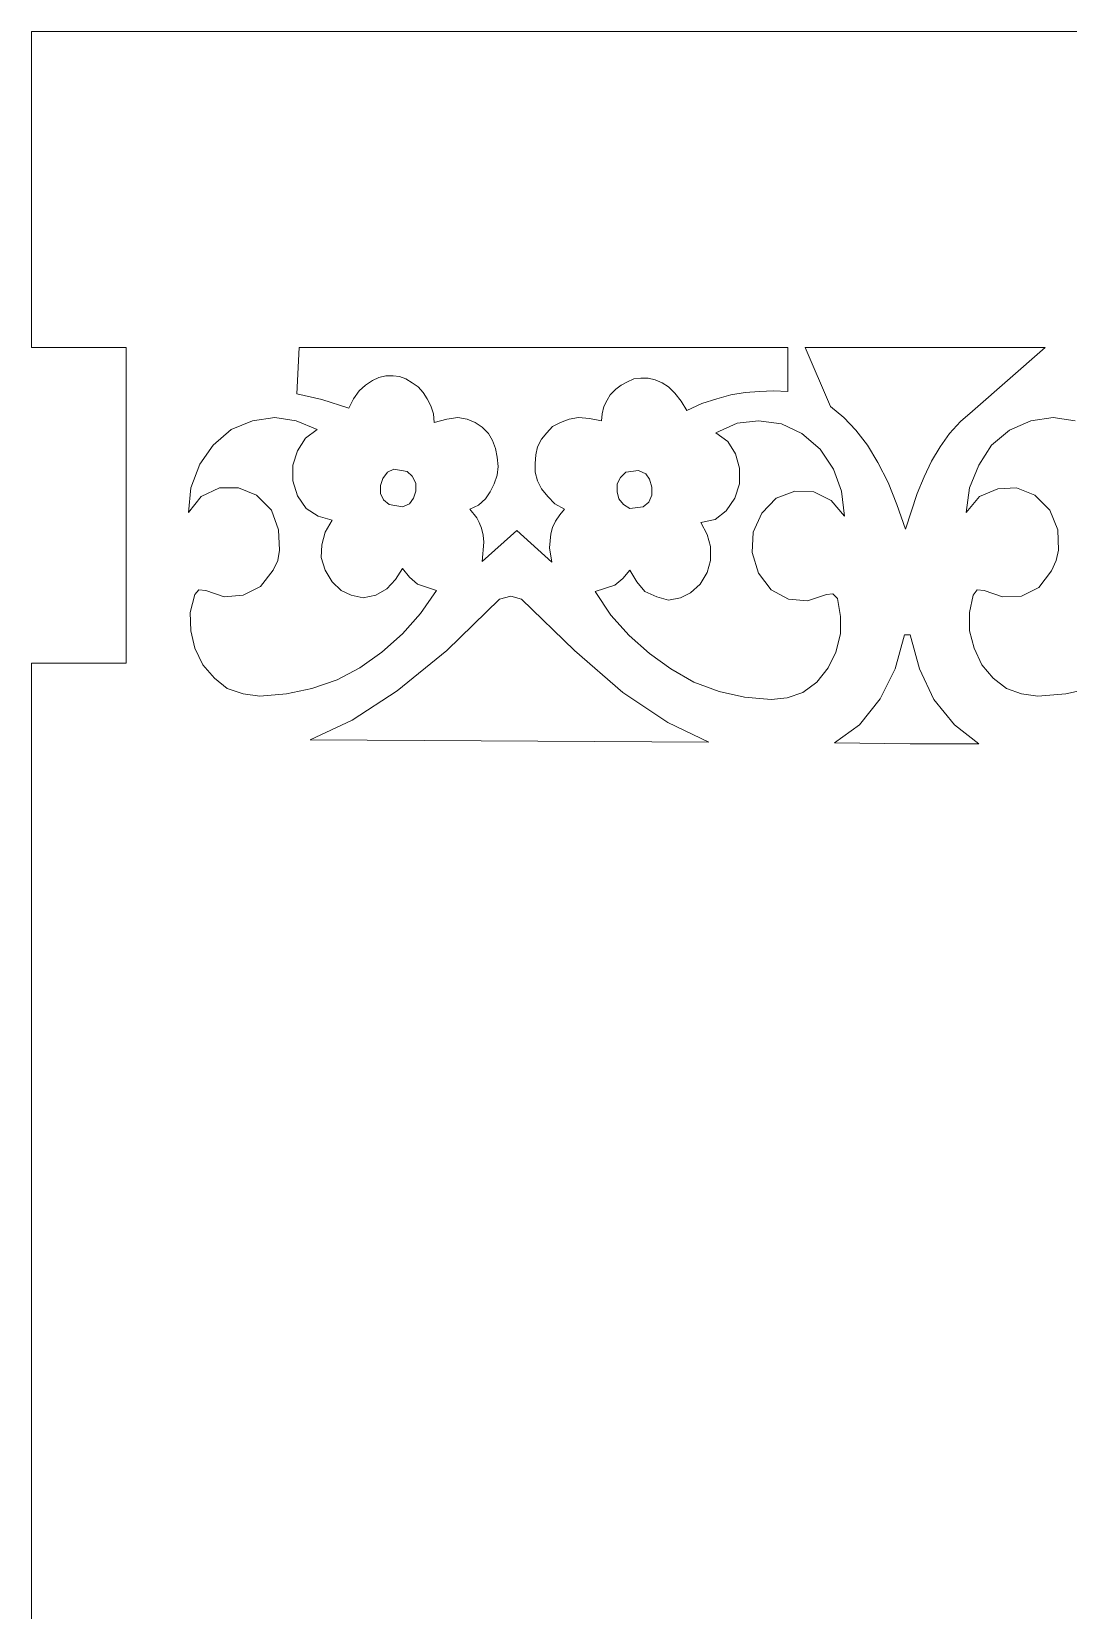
# Model space of a CAD drawing. Header units: inches. Extents: x -4.04 to 3.96, y -5.52 to 0.82.
# Drawn here: x -4.043 to -3.584, y 0.116 to 0.816 of the extents above; entities that cross this region are included whole.
import ezdxf

# ---------------------------------------------------------------- set-up
doc = ezdxf.new("R2010")
doc.units = ezdxf.units.IN
doc.header["$MEASUREMENT"] = 0
doc.layers.add('Katman 1', color=7, linetype='Continuous')

msp = doc.modelspace()

# ---------------------------------------------------------------- linework, layer by layer
at = {"layer": 'Katman 1', "color": 250, "lineweight": 9}
for points in [[(-2.92356, 0.81574), (-2.92356, 0.81574), (-4.04347, 0.81574), (-4.04347, 0.81574)], [(-4.04347, 0.81574), (-4.04347, 0.81574), (-4.04347, 0.67574), (-4.04347, 0.67574)], [(-4.04347, 0.67574), (-4.04347, 0.67574), (-4.00149, 0.67574), (-4.00149, 0.67574)], [(-4.00149, 0.67574), (-4.00149, 0.67574), (-4.00149, 0.53573), (-4.00149, 0.53573)], [(-3.92482, 0.67574), (-3.92482, 0.67574), (-3.92591, 0.65507), (-3.92591, 0.65507)], [(-3.70825, 0.67574), (-3.70825, 0.67574), (-3.92482, 0.67574), (-3.92482, 0.67574)], [(-3.70825, 0.65613), (-3.70825, 0.65613), (-3.70825, 0.67574), (-3.70825, 0.67574)], [(-3.59409, 0.67574), (-3.59409, 0.67574), (-3.70052, 0.67574), (-3.70052, 0.67574)], [(-3.70052, 0.67574), (-3.70052, 0.67574), (-3.68932, 0.64947), (-3.68932, 0.64947)], [(-3.62629, 0.6474), (-3.62629, 0.6474), (-3.59409, 0.67574), (-3.59409, 0.67574)], [(-3.89826, 0.65647), (-3.89826, 0.65647), (-3.89544, 0.65893), (-3.89544, 0.65893)], [(-3.89544, 0.65893), (-3.89544, 0.65893), (-3.8923, 0.661), (-3.8923, 0.661)], [(-3.8923, 0.661), (-3.8923, 0.661), (-3.88953, 0.66243), (-3.88953, 0.66243)], [(-3.88953, 0.66243), (-3.88953, 0.66243), (-3.88637, 0.66311), (-3.88637, 0.66311)], [(-3.88637, 0.66311), (-3.88637, 0.66311), (-3.88319, 0.66311), (-3.88319, 0.66311)], [(-3.88319, 0.66311), (-3.88319, 0.66311), (-3.88037, 0.6628), (-3.88037, 0.6628)], [(-3.88037, 0.6628), (-3.88037, 0.6628), (-3.87757, 0.66173), (-3.87757, 0.66173)], [(-3.87757, 0.66173), (-3.87757, 0.66173), (-3.8748, 0.65996), (-3.8748, 0.65996)], [(-3.8748, 0.65996), (-3.8748, 0.65996), (-3.87202, 0.65822), (-3.87202, 0.65822)], [(-3.87202, 0.65822), (-3.87202, 0.65822), (-3.86993, 0.65576), (-3.86993, 0.65576)], [(-3.78448, 0.65718), (-3.78448, 0.65718), (-3.78204, 0.65893), (-3.78204, 0.65893)], [(-3.78204, 0.65893), (-3.78204, 0.65893), (-3.77961, 0.66031), (-3.77961, 0.66031)], [(-3.77961, 0.66031), (-3.77961, 0.66031), (-3.77646, 0.66173), (-3.77646, 0.66173)], [(-3.77646, 0.66173), (-3.77646, 0.66173), (-3.7733, 0.66209), (-3.7733, 0.66209)], [(-3.7733, 0.66209), (-3.7733, 0.66209), (-3.77017, 0.66209), (-3.77017, 0.66209)], [(-3.77017, 0.66209), (-3.77017, 0.66209), (-3.76701, 0.66138), (-3.76701, 0.66138)], [(-3.76701, 0.66138), (-3.76701, 0.66138), (-3.76385, 0.65996), (-3.76385, 0.65996)], [(-3.76385, 0.65996), (-3.76385, 0.65996), (-3.76105, 0.65822), (-3.76105, 0.65822)], [(-3.76105, 0.65822), (-3.76105, 0.65822), (-3.75825, 0.65544), (-3.75825, 0.65544)], [(-3.92591, 0.65507), (-3.92591, 0.65507), (-3.91473, 0.65265), (-3.91473, 0.65265)], [(-3.91473, 0.65265), (-3.91473, 0.65265), (-3.90282, 0.64878), (-3.90282, 0.64878)], [(-3.90282, 0.64878), (-3.90282, 0.64878), (-3.90069, 0.65298), (-3.90069, 0.65298)], [(-3.90069, 0.65298), (-3.90069, 0.65298), (-3.89826, 0.65647), (-3.89826, 0.65647)], [(-3.86993, 0.65576), (-3.86993, 0.65576), (-3.86815, 0.65298), (-3.86815, 0.65298)], [(-3.86815, 0.65298), (-3.86815, 0.65298), (-3.86639, 0.64982), (-3.86639, 0.64982)], [(-3.78977, 0.64947), (-3.78977, 0.64947), (-3.78834, 0.65227), (-3.78834, 0.65227)], [(-3.78834, 0.65227), (-3.78834, 0.65227), (-3.78694, 0.65473), (-3.78694, 0.65473)], [(-3.78694, 0.65473), (-3.78694, 0.65473), (-3.78448, 0.65718), (-3.78448, 0.65718)], [(-3.75825, 0.65544), (-3.75825, 0.65544), (-3.75548, 0.65194), (-3.75548, 0.65194)], [(-3.75548, 0.65194), (-3.75548, 0.65194), (-3.75299, 0.64774), (-3.75299, 0.64774)], [(-3.74636, 0.65087), (-3.74636, 0.65087), (-3.73972, 0.65298), (-3.73972, 0.65298)], [(-3.73972, 0.65298), (-3.73972, 0.65298), (-3.73341, 0.65473), (-3.73341, 0.65473)], [(-3.73341, 0.65473), (-3.73341, 0.65473), (-3.72709, 0.65576), (-3.72709, 0.65576)], [(-3.72709, 0.65576), (-3.72709, 0.65576), (-3.72081, 0.65613), (-3.72081, 0.65613)], [(-3.72081, 0.65613), (-3.72081, 0.65613), (-3.71454, 0.65647), (-3.71454, 0.65647)], [(-3.71454, 0.65647), (-3.71454, 0.65647), (-3.70825, 0.65613), (-3.70825, 0.65613)], [(-3.94549, 0.6432), (-3.94549, 0.6432), (-3.93569, 0.64458), (-3.93569, 0.64458)], [(-3.93569, 0.64458), (-3.93569, 0.64458), (-3.92622, 0.6432), (-3.92622, 0.6432)], [(-3.86639, 0.64982), (-3.86639, 0.64982), (-3.86535, 0.64633), (-3.86535, 0.64633)], [(-3.86535, 0.64633), (-3.86535, 0.64633), (-3.86502, 0.64249), (-3.86502, 0.64249)], [(-3.85939, 0.64387), (-3.85939, 0.64387), (-3.85453, 0.64458), (-3.85453, 0.64458)], [(-3.85453, 0.64458), (-3.85453, 0.64458), (-3.85033, 0.64387), (-3.85033, 0.64387)], [(-3.80517, 0.64387), (-3.80517, 0.64387), (-3.80096, 0.64458), (-3.80096, 0.64458)], [(-3.80096, 0.64458), (-3.80096, 0.64458), (-3.79606, 0.6442), (-3.79606, 0.6442)], [(-3.79606, 0.6442), (-3.79606, 0.6442), (-3.79081, 0.6432), (-3.79081, 0.6432)], [(-3.79081, 0.6432), (-3.79081, 0.6432), (-3.79043, 0.64633), (-3.79043, 0.64633)], [(-3.79043, 0.64633), (-3.79043, 0.64633), (-3.78977, 0.64947), (-3.78977, 0.64947)], [(-3.75299, 0.64774), (-3.75299, 0.64774), (-3.74636, 0.65087), (-3.74636, 0.65087)], [(-3.68932, 0.64947), (-3.68932, 0.64947), (-3.68336, 0.64458), (-3.68336, 0.64458)], [(-3.68336, 0.64458), (-3.68336, 0.64458), (-3.67811, 0.639), (-3.67811, 0.639)], [(-3.63158, 0.64282), (-3.63158, 0.64282), (-3.62629, 0.6474), (-3.62629, 0.6474)], [(-3.60042, 0.6432), (-3.60042, 0.6432), (-3.59062, 0.64458), (-3.59062, 0.64458)], [(-3.59062, 0.64458), (-3.59062, 0.64458), (-3.58082, 0.6432), (-3.58082, 0.6432)], [(-3.963, 0.63233), (-3.963, 0.63233), (-3.95495, 0.63933), (-3.95495, 0.63933)], [(-3.95495, 0.63933), (-3.95495, 0.63933), (-3.94549, 0.6432), (-3.94549, 0.6432)], [(-3.92622, 0.6432), (-3.92622, 0.6432), (-3.9168, 0.63933), (-3.9168, 0.63933)], [(-3.9168, 0.63933), (-3.9168, 0.63933), (-3.92204, 0.63546), (-3.92204, 0.63546)], [(-3.86502, 0.64249), (-3.86502, 0.64249), (-3.85939, 0.64387), (-3.85939, 0.64387)], [(-3.85033, 0.64387), (-3.85033, 0.64387), (-3.84683, 0.64249), (-3.84683, 0.64249)], [(-3.84683, 0.64249), (-3.84683, 0.64249), (-3.84366, 0.64038), (-3.84366, 0.64038)], [(-3.84366, 0.64038), (-3.84366, 0.64038), (-3.84084, 0.6376), (-3.84084, 0.6376)], [(-3.84084, 0.6376), (-3.84084, 0.6376), (-3.83912, 0.63442), (-3.83912, 0.63442)], [(-3.81739, 0.63511), (-3.81739, 0.63511), (-3.81497, 0.63791), (-3.81497, 0.63791)], [(-3.81497, 0.63791), (-3.81497, 0.63791), (-3.8125, 0.64073), (-3.8125, 0.64073)], [(-3.8125, 0.64073), (-3.8125, 0.64073), (-3.80899, 0.64249), (-3.80899, 0.64249)], [(-3.80899, 0.64249), (-3.80899, 0.64249), (-3.80517, 0.64387), (-3.80517, 0.64387)], [(-3.73063, 0.64211), (-3.73063, 0.64211), (-3.74007, 0.63791), (-3.74007, 0.63791)], [(-3.74007, 0.63791), (-3.74007, 0.63791), (-3.73481, 0.63406), (-3.73481, 0.63406)], [(-3.72114, 0.6432), (-3.72114, 0.6432), (-3.73063, 0.64211), (-3.73063, 0.64211)], [(-3.71103, 0.64178), (-3.71103, 0.64178), (-3.72114, 0.6432), (-3.72114, 0.6432)], [(-3.70192, 0.6376), (-3.70192, 0.6376), (-3.71103, 0.64178), (-3.71103, 0.64178)], [(-3.69389, 0.63058), (-3.69389, 0.63058), (-3.70192, 0.6376), (-3.70192, 0.6376)], [(-3.67811, 0.639), (-3.67811, 0.639), (-3.67287, 0.63233), (-3.67287, 0.63233)], [(-3.64067, 0.63162), (-3.64067, 0.63162), (-3.63647, 0.6376), (-3.63647, 0.6376)], [(-3.63647, 0.6376), (-3.63647, 0.6376), (-3.63158, 0.64282), (-3.63158, 0.64282)], [(-3.61793, 0.63233), (-3.61793, 0.63233), (-3.60987, 0.639), (-3.60987, 0.639)], [(-3.60987, 0.639), (-3.60987, 0.639), (-3.60042, 0.6432), (-3.60042, 0.6432)], [(-3.96893, 0.62393), (-3.96893, 0.62393), (-3.963, 0.63233), (-3.963, 0.63233)], [(-3.92204, 0.63546), (-3.92204, 0.63546), (-3.92553, 0.62989), (-3.92553, 0.62989)], [(-3.83912, 0.63442), (-3.83912, 0.63442), (-3.83772, 0.63093), (-3.83772, 0.63093)], [(-3.83772, 0.63093), (-3.83772, 0.63093), (-3.83702, 0.62709), (-3.83702, 0.62709)], [(-3.81985, 0.62813), (-3.81985, 0.62813), (-3.81915, 0.63162), (-3.81915, 0.63162)], [(-3.81915, 0.63162), (-3.81915, 0.63162), (-3.81739, 0.63511), (-3.81739, 0.63511)], [(-3.73481, 0.63406), (-3.73481, 0.63406), (-3.73132, 0.62847), (-3.73132, 0.62847)], [(-3.68789, 0.6218), (-3.68789, 0.6218), (-3.69389, 0.63058), (-3.69389, 0.63058)], [(-3.67287, 0.63233), (-3.67287, 0.63233), (-3.66833, 0.62464), (-3.66833, 0.62464)], [(-3.64451, 0.62535), (-3.64451, 0.62535), (-3.64067, 0.63162), (-3.64067, 0.63162)], [(-3.62351, 0.62356), (-3.62351, 0.62356), (-3.61793, 0.63233), (-3.61793, 0.63233)], [(-3.9728, 0.6134), (-3.9728, 0.6134), (-3.96893, 0.62393), (-3.96893, 0.62393)], [(-3.92553, 0.62989), (-3.92553, 0.62989), (-3.92764, 0.62356), (-3.92764, 0.62356)], [(-3.92764, 0.62356), (-3.92764, 0.62356), (-3.92764, 0.61658), (-3.92764, 0.61658)], [(-3.83702, 0.62709), (-3.83702, 0.62709), (-3.83664, 0.62289), (-3.83664, 0.62289)], [(-3.82019, 0.62427), (-3.82019, 0.62427), (-3.81985, 0.62813), (-3.81985, 0.62813)], [(-3.82019, 0.62042), (-3.82019, 0.62042), (-3.82019, 0.62427), (-3.82019, 0.62427)], [(-3.73132, 0.62847), (-3.73132, 0.62847), (-3.72956, 0.6222), (-3.72956, 0.6222)], [(-3.66833, 0.62464), (-3.66833, 0.62464), (-3.66376, 0.61589), (-3.66376, 0.61589)], [(-3.64769, 0.61835), (-3.64769, 0.61835), (-3.64451, 0.62535), (-3.64451, 0.62535)], [(-3.62771, 0.6134), (-3.62771, 0.6134), (-3.62351, 0.62356), (-3.62351, 0.62356)], [(-3.92764, 0.61658), (-3.92764, 0.61658), (-3.92553, 0.60991), (-3.92553, 0.60991)], [(-3.88881, 0.61449), (-3.88881, 0.61449), (-3.88775, 0.61764), (-3.88775, 0.61764)], [(-3.88775, 0.61764), (-3.88775, 0.61764), (-3.88566, 0.62042), (-3.88566, 0.62042)], [(-3.88566, 0.62042), (-3.88566, 0.62042), (-3.88288, 0.6218), (-3.88288, 0.6218)], [(-3.88288, 0.6218), (-3.88288, 0.6218), (-3.87688, 0.62078), (-3.87688, 0.62078)], [(-3.87688, 0.62078), (-3.87688, 0.62078), (-3.8748, 0.61864), (-3.8748, 0.61864)], [(-3.8748, 0.61864), (-3.8748, 0.61864), (-3.87304, 0.61553), (-3.87304, 0.61553)], [(-3.83702, 0.61902), (-3.83702, 0.61902), (-3.83841, 0.6152), (-3.83841, 0.6152)], [(-3.83664, 0.62289), (-3.83664, 0.62289), (-3.83702, 0.61902), (-3.83702, 0.61902)], [(-3.81915, 0.61658), (-3.81915, 0.61658), (-3.82019, 0.62042), (-3.82019, 0.62042)], [(-3.81739, 0.61309), (-3.81739, 0.61309), (-3.81915, 0.61658), (-3.81915, 0.61658)], [(-3.78241, 0.61798), (-3.78241, 0.61798), (-3.78383, 0.6152), (-3.78383, 0.6152)], [(-3.77996, 0.62042), (-3.77996, 0.62042), (-3.78241, 0.61798), (-3.78241, 0.61798)], [(-3.77436, 0.62109), (-3.77436, 0.62109), (-3.77996, 0.62042), (-3.77996, 0.62042)], [(-3.77121, 0.61973), (-3.77121, 0.61973), (-3.77436, 0.62109), (-3.77436, 0.62109)], [(-3.76945, 0.61729), (-3.76945, 0.61729), (-3.77121, 0.61973), (-3.77121, 0.61973)], [(-3.76843, 0.61378), (-3.76843, 0.61378), (-3.76945, 0.61729), (-3.76945, 0.61729)], [(-3.72956, 0.6222), (-3.72956, 0.6222), (-3.72956, 0.6152), (-3.72956, 0.6152)], [(-3.6844, 0.61202), (-3.6844, 0.61202), (-3.68789, 0.6218), (-3.68789, 0.6218)], [(-3.65083, 0.61098), (-3.65083, 0.61098), (-3.64769, 0.61835), (-3.64769, 0.61835)], [(-3.97384, 0.60257), (-3.97384, 0.60257), (-3.9728, 0.6134), (-3.9728, 0.6134)], [(-3.96826, 0.60956), (-3.96826, 0.60956), (-3.97384, 0.60257), (-3.97384, 0.60257)], [(-3.9602, 0.6134), (-3.9602, 0.6134), (-3.96826, 0.60956), (-3.96826, 0.60956)], [(-3.9518, 0.6134), (-3.9518, 0.6134), (-3.9602, 0.6134), (-3.9602, 0.6134)], [(-3.94375, 0.61026), (-3.94375, 0.61026), (-3.9518, 0.6134), (-3.9518, 0.6134)], [(-3.93709, 0.60362), (-3.93709, 0.60362), (-3.94375, 0.61026), (-3.94375, 0.61026)], [(-3.92553, 0.60991), (-3.92553, 0.60991), (-3.9217, 0.60433), (-3.9217, 0.60433)], [(-3.88881, 0.61098), (-3.88881, 0.61098), (-3.88881, 0.61449), (-3.88881, 0.61449)], [(-3.88739, 0.6082), (-3.88739, 0.6082), (-3.88881, 0.61098), (-3.88881, 0.61098)], [(-3.87304, 0.61202), (-3.87304, 0.61202), (-3.87413, 0.60886), (-3.87413, 0.60886)], [(-3.87304, 0.61553), (-3.87304, 0.61553), (-3.87304, 0.61202), (-3.87304, 0.61202)], [(-3.84017, 0.61169), (-3.84017, 0.61169), (-3.84224, 0.60853), (-3.84224, 0.60853)], [(-3.83841, 0.6152), (-3.83841, 0.6152), (-3.84017, 0.61169), (-3.84017, 0.61169)], [(-3.81463, 0.60956), (-3.81463, 0.60956), (-3.81739, 0.61309), (-3.81739, 0.61309)], [(-3.81146, 0.60644), (-3.81146, 0.60644), (-3.81463, 0.60956), (-3.81463, 0.60956)], [(-3.78383, 0.6152), (-3.78383, 0.6152), (-3.78383, 0.61169), (-3.78383, 0.61169)], [(-3.78383, 0.61169), (-3.78383, 0.61169), (-3.7831, 0.60853), (-3.7831, 0.60853)], [(-3.76981, 0.60711), (-3.76981, 0.60711), (-3.76843, 0.61029), (-3.76843, 0.61029)], [(-3.76843, 0.61029), (-3.76843, 0.61029), (-3.76843, 0.61378), (-3.76843, 0.61378)], [(-3.72956, 0.6152), (-3.72956, 0.6152), (-3.73167, 0.60886), (-3.73167, 0.60886)], [(-3.71343, 0.60886), (-3.71343, 0.60886), (-3.70507, 0.61202), (-3.70507, 0.61202)], [(-3.70507, 0.61202), (-3.70507, 0.61202), (-3.69667, 0.61169), (-3.69667, 0.61169)], [(-3.69667, 0.61169), (-3.69667, 0.61169), (-3.68896, 0.60782), (-3.68896, 0.60782)], [(-3.68302, 0.60084), (-3.68302, 0.60084), (-3.6844, 0.61202), (-3.6844, 0.61202)], [(-3.66376, 0.61589), (-3.66376, 0.61589), (-3.65992, 0.60606), (-3.65992, 0.60606)], [(-3.65605, 0.5952), (-3.65605, 0.5952), (-3.65083, 0.61098), (-3.65083, 0.61098)], [(-3.62913, 0.60257), (-3.62913, 0.60257), (-3.62771, 0.6134), (-3.62771, 0.6134)], [(-3.62318, 0.60956), (-3.62318, 0.60956), (-3.62913, 0.60257), (-3.62913, 0.60257)], [(-3.61511, 0.61309), (-3.61511, 0.61309), (-3.62318, 0.60956), (-3.62318, 0.60956)], [(-3.60674, 0.6134), (-3.60674, 0.6134), (-3.61511, 0.61309), (-3.61511, 0.61309)], [(-3.59867, 0.61029), (-3.59867, 0.61029), (-3.60674, 0.6134), (-3.60674, 0.6134)], [(-3.592, 0.60362), (-3.592, 0.60362), (-3.59867, 0.61029), (-3.59867, 0.61029)], [(-3.93398, 0.59489), (-3.93398, 0.59489), (-3.93709, 0.60362), (-3.93709, 0.60362)], [(-3.9217, 0.60433), (-3.9217, 0.60433), (-3.91644, 0.60084), (-3.91644, 0.60084)], [(-3.88495, 0.60606), (-3.88495, 0.60606), (-3.88739, 0.6082), (-3.88739, 0.6082)], [(-3.87899, 0.60504), (-3.87899, 0.60504), (-3.88495, 0.60606), (-3.88495, 0.60606)], [(-3.87588, 0.60644), (-3.87588, 0.60644), (-3.87899, 0.60504), (-3.87899, 0.60504)], [(-3.87413, 0.60886), (-3.87413, 0.60886), (-3.87588, 0.60644), (-3.87588, 0.60644)], [(-3.84537, 0.60575), (-3.84537, 0.60575), (-3.84924, 0.60395), (-3.84924, 0.60395)], [(-3.84924, 0.60395), (-3.84924, 0.60395), (-3.84608, 0.60013), (-3.84608, 0.60013)], [(-3.84224, 0.60853), (-3.84224, 0.60853), (-3.84537, 0.60575), (-3.84537, 0.60575)], [(-3.80726, 0.60395), (-3.80726, 0.60395), (-3.81146, 0.60644), (-3.81146, 0.60644)], [(-3.80932, 0.60155), (-3.80932, 0.60155), (-3.80726, 0.60395), (-3.80726, 0.60395)], [(-3.7831, 0.60853), (-3.7831, 0.60853), (-3.78099, 0.60606), (-3.78099, 0.60606)], [(-3.78099, 0.60606), (-3.78099, 0.60606), (-3.77819, 0.60433), (-3.77819, 0.60433)], [(-3.77819, 0.60433), (-3.77819, 0.60433), (-3.7723, 0.60504), (-3.7723, 0.60504)], [(-3.7723, 0.60504), (-3.7723, 0.60504), (-3.76981, 0.60711), (-3.76981, 0.60711)], [(-3.73552, 0.60324), (-3.73552, 0.60324), (-3.74043, 0.59942), (-3.74043, 0.59942)], [(-3.73167, 0.60886), (-3.73167, 0.60886), (-3.73552, 0.60324), (-3.73552, 0.60324)], [(-3.72361, 0.59384), (-3.72361, 0.59384), (-3.71978, 0.60224), (-3.71978, 0.60224)], [(-3.71978, 0.60224), (-3.71978, 0.60224), (-3.71343, 0.60886), (-3.71343, 0.60886)], [(-3.68896, 0.60782), (-3.68896, 0.60782), (-3.68302, 0.60084), (-3.68302, 0.60084)], [(-3.65992, 0.60606), (-3.65992, 0.60606), (-3.65605, 0.5952), (-3.65605, 0.5952)], [(-3.58851, 0.59489), (-3.58851, 0.59489), (-3.592, 0.60362), (-3.592, 0.60362)], [(-3.91644, 0.60084), (-3.91644, 0.60084), (-3.91013, 0.59907), (-3.91013, 0.59907)], [(-3.91013, 0.59907), (-3.91013, 0.59907), (-3.91329, 0.59384), (-3.91329, 0.59384)], [(-3.84608, 0.60013), (-3.84608, 0.60013), (-3.84504, 0.59804), (-3.84504, 0.59804)], [(-3.84504, 0.59804), (-3.84504, 0.59804), (-3.84402, 0.59557), (-3.84402, 0.59557)], [(-3.84402, 0.59557), (-3.84402, 0.59557), (-3.8433, 0.59242), (-3.8433, 0.59242)], [(-3.81319, 0.59313), (-3.81319, 0.59313), (-3.8125, 0.59591), (-3.8125, 0.59591)], [(-3.8125, 0.59591), (-3.8125, 0.59591), (-3.81112, 0.59875), (-3.81112, 0.59875)], [(-3.81112, 0.59875), (-3.81112, 0.59875), (-3.80932, 0.60155), (-3.80932, 0.60155)], [(-3.74043, 0.59942), (-3.74043, 0.59942), (-3.7467, 0.59804), (-3.7467, 0.59804)], [(-3.7467, 0.59804), (-3.7467, 0.59804), (-3.74392, 0.59275), (-3.74392, 0.59275)], [(-3.93359, 0.58578), (-3.93359, 0.58578), (-3.93398, 0.59489), (-3.93398, 0.59489)], [(-3.91473, 0.58822), (-3.91473, 0.58822), (-3.91504, 0.58264), (-3.91504, 0.58264)], [(-3.91329, 0.59384), (-3.91329, 0.59384), (-3.91473, 0.58822), (-3.91473, 0.58822)], [(-3.84366, 0.58086), (-3.84366, 0.58086), (-3.82826, 0.59451), (-3.82826, 0.59451)], [(-3.84295, 0.58931), (-3.84295, 0.58931), (-3.84366, 0.58086), (-3.84366, 0.58086)], [(-3.8433, 0.59242), (-3.8433, 0.59242), (-3.84295, 0.58931), (-3.84295, 0.58931)], [(-3.82826, 0.59451), (-3.82826, 0.59451), (-3.81286, 0.58053), (-3.81286, 0.58053)], [(-3.81392, 0.58684), (-3.81392, 0.58684), (-3.81319, 0.59313), (-3.81319, 0.59313)], [(-3.74392, 0.59275), (-3.74392, 0.59275), (-3.74254, 0.58753), (-3.74254, 0.58753)], [(-3.72396, 0.58473), (-3.72396, 0.58473), (-3.72361, 0.59384), (-3.72361, 0.59384)], [(-3.58818, 0.58578), (-3.58818, 0.58578), (-3.58851, 0.59489), (-3.58851, 0.59489)], [(-3.93639, 0.57704), (-3.93639, 0.57704), (-3.93431, 0.58124), (-3.93431, 0.58124)], [(-3.93431, 0.58124), (-3.93431, 0.58124), (-3.93359, 0.58578), (-3.93359, 0.58578)], [(-3.91504, 0.58264), (-3.91504, 0.58264), (-3.91329, 0.57704), (-3.91329, 0.57704)], [(-3.81286, 0.58053), (-3.81286, 0.58053), (-3.81392, 0.58684), (-3.81392, 0.58684)], [(-3.74254, 0.58124), (-3.74254, 0.58124), (-3.74392, 0.57597), (-3.74392, 0.57597)], [(-3.74254, 0.58753), (-3.74254, 0.58753), (-3.74254, 0.58124), (-3.74254, 0.58124)], [(-3.72114, 0.57562), (-3.72114, 0.57562), (-3.72396, 0.58473), (-3.72396, 0.58473)], [(-3.59131, 0.57669), (-3.59131, 0.57669), (-3.58922, 0.58124), (-3.58922, 0.58124)], [(-3.58922, 0.58124), (-3.58922, 0.58124), (-3.58818, 0.58578), (-3.58818, 0.58578)], [(-3.94202, 0.56971), (-3.94202, 0.56971), (-3.93639, 0.57704), (-3.93639, 0.57704)], [(-3.91329, 0.57704), (-3.91329, 0.57704), (-3.91013, 0.57177), (-3.91013, 0.57177)], [(-3.88215, 0.57284), (-3.88215, 0.57284), (-3.87899, 0.57773), (-3.87899, 0.57773)], [(-3.87899, 0.57773), (-3.87899, 0.57773), (-3.87588, 0.57387), (-3.87588, 0.57387)], [(-3.77819, 0.57704), (-3.77819, 0.57704), (-3.78132, 0.5732), (-3.78132, 0.5732)], [(-3.77508, 0.57177), (-3.77508, 0.57177), (-3.77819, 0.57704), (-3.77819, 0.57704)], [(-3.74392, 0.57597), (-3.74392, 0.57597), (-3.74707, 0.57075), (-3.74707, 0.57075)], [(-3.71556, 0.56829), (-3.71556, 0.56829), (-3.72114, 0.57562), (-3.72114, 0.57562)], [(-3.59691, 0.56933), (-3.59691, 0.56933), (-3.59131, 0.57669), (-3.59131, 0.57669)], [(-3.97107, 0.56617), (-3.97107, 0.56617), (-3.96931, 0.56829), (-3.96931, 0.56829)], [(-3.96931, 0.56829), (-3.96931, 0.56829), (-3.96616, 0.56791), (-3.96616, 0.56791)], [(-3.96616, 0.56791), (-3.96616, 0.56791), (-3.95811, 0.56513), (-3.95811, 0.56513)], [(-3.94971, 0.56584), (-3.94971, 0.56584), (-3.94202, 0.56971), (-3.94202, 0.56971)], [(-3.91013, 0.57177), (-3.91013, 0.57177), (-3.90628, 0.56791), (-3.90628, 0.56791)], [(-3.90628, 0.56791), (-3.90628, 0.56791), (-3.90177, 0.56584), (-3.90177, 0.56584)], [(-3.89091, 0.56584), (-3.89091, 0.56584), (-3.88599, 0.56862), (-3.88599, 0.56862)], [(-3.88599, 0.56862), (-3.88599, 0.56862), (-3.88215, 0.57284), (-3.88215, 0.57284)], [(-3.87588, 0.57387), (-3.87588, 0.57387), (-3.87233, 0.57075), (-3.87233, 0.57075)], [(-3.87233, 0.57075), (-3.87233, 0.57075), (-3.86397, 0.56791), (-3.86397, 0.56791)], [(-3.86397, 0.56791), (-3.86397, 0.56791), (-3.87097, 0.5578), (-3.87097, 0.5578)], [(-3.78486, 0.57037), (-3.78486, 0.57037), (-3.79361, 0.56757), (-3.79361, 0.56757)], [(-3.79361, 0.56757), (-3.79361, 0.56757), (-3.78663, 0.55704), (-3.78663, 0.55704)], [(-3.78132, 0.5732), (-3.78132, 0.5732), (-3.78486, 0.57037), (-3.78486, 0.57037)], [(-3.77159, 0.56757), (-3.77159, 0.56757), (-3.77508, 0.57177), (-3.77508, 0.57177)], [(-3.7663, 0.56513), (-3.7663, 0.56513), (-3.77159, 0.56757), (-3.77159, 0.56757)], [(-3.74707, 0.57075), (-3.74707, 0.57075), (-3.75128, 0.56689), (-3.75128, 0.56689)], [(-3.70787, 0.56409), (-3.70787, 0.56409), (-3.71556, 0.56829), (-3.71556, 0.56829)], [(-3.62598, 0.56584), (-3.62598, 0.56584), (-3.6242, 0.56829), (-3.6242, 0.56829)], [(-3.6242, 0.56829), (-3.6242, 0.56829), (-3.62107, 0.56791), (-3.62107, 0.56791)], [(-3.62107, 0.56791), (-3.62107, 0.56791), (-3.61302, 0.56513), (-3.61302, 0.56513)], [(-3.60462, 0.56546), (-3.60462, 0.56546), (-3.59691, 0.56933), (-3.59691, 0.56933)], [(-3.97313, 0.55813), (-3.97313, 0.55813), (-3.97107, 0.56617), (-3.97107, 0.56617)], [(-3.95811, 0.56513), (-3.95811, 0.56513), (-3.94971, 0.56584), (-3.94971, 0.56584)], [(-3.90177, 0.56584), (-3.90177, 0.56584), (-3.89653, 0.56477), (-3.89653, 0.56477)], [(-3.89653, 0.56477), (-3.89653, 0.56477), (-3.89091, 0.56584), (-3.89091, 0.56584)], [(-3.85939, 0.54131), (-3.85939, 0.54131), (-3.83597, 0.56409), (-3.83597, 0.56409)], [(-3.83597, 0.56409), (-3.83597, 0.56409), (-3.83106, 0.56546), (-3.83106, 0.56546)], [(-3.83106, 0.56546), (-3.83106, 0.56546), (-3.82619, 0.56409), (-3.82619, 0.56409)], [(-3.82619, 0.56409), (-3.82619, 0.56409), (-3.80272, 0.54131), (-3.80272, 0.54131)], [(-3.76105, 0.56371), (-3.76105, 0.56371), (-3.7663, 0.56513), (-3.7663, 0.56513)], [(-3.75579, 0.56477), (-3.75579, 0.56477), (-3.76105, 0.56371), (-3.76105, 0.56371)], [(-3.75128, 0.56689), (-3.75128, 0.56689), (-3.75579, 0.56477), (-3.75579, 0.56477)], [(-3.69947, 0.56337), (-3.69947, 0.56337), (-3.70787, 0.56409), (-3.70787, 0.56409)], [(-3.69105, 0.56617), (-3.69105, 0.56617), (-3.69947, 0.56337), (-3.69947, 0.56337)], [(-3.68825, 0.56653), (-3.68825, 0.56653), (-3.69105, 0.56617), (-3.69105, 0.56617)], [(-3.68619, 0.56442), (-3.68619, 0.56442), (-3.68825, 0.56653), (-3.68825, 0.56653)], [(-3.68478, 0.55637), (-3.68478, 0.55637), (-3.68619, 0.56442), (-3.68619, 0.56442)], [(-3.62771, 0.55813), (-3.62771, 0.55813), (-3.62598, 0.56584), (-3.62598, 0.56584)], [(-3.61302, 0.56513), (-3.61302, 0.56513), (-3.60462, 0.56546), (-3.60462, 0.56546)], [(-3.9728, 0.55006), (-3.9728, 0.55006), (-3.97313, 0.55813), (-3.97313, 0.55813)], [(-3.87097, 0.5578), (-3.87097, 0.5578), (-3.87899, 0.54868), (-3.87899, 0.54868)], [(-3.78663, 0.55704), (-3.78663, 0.55704), (-3.77859, 0.54797), (-3.77859, 0.54797)], [(-3.68478, 0.54868), (-3.68478, 0.54868), (-3.68478, 0.55637), (-3.68478, 0.55637)], [(-3.62771, 0.55006), (-3.62771, 0.55006), (-3.62771, 0.55813), (-3.62771, 0.55813)], [(-3.97107, 0.54239), (-3.97107, 0.54239), (-3.9728, 0.55006), (-3.9728, 0.55006)], [(-3.87899, 0.54868), (-3.87899, 0.54868), (-3.88811, 0.54062), (-3.88811, 0.54062)], [(-3.77859, 0.54797), (-3.77859, 0.54797), (-3.76945, 0.53995), (-3.76945, 0.53995)], [(-3.68687, 0.54062), (-3.68687, 0.54062), (-3.68478, 0.54868), (-3.68478, 0.54868)], [(-3.65643, 0.54835), (-3.65643, 0.54835), (-3.66063, 0.53328), (-3.66063, 0.53328)], [(-3.65398, 0.54835), (-3.65398, 0.54835), (-3.65643, 0.54835), (-3.65643, 0.54835)], [(-3.64978, 0.53328), (-3.64978, 0.53328), (-3.65398, 0.54835), (-3.65398, 0.54835)], [(-3.62562, 0.54239), (-3.62562, 0.54239), (-3.62771, 0.55006), (-3.62771, 0.55006)], [(-3.96755, 0.53502), (-3.96755, 0.53502), (-3.97107, 0.54239), (-3.97107, 0.54239)], [(-3.88811, 0.54062), (-3.88811, 0.54062), (-3.89791, 0.53364), (-3.89791, 0.53364)], [(-3.88144, 0.5235), (-3.88144, 0.5235), (-3.85939, 0.54131), (-3.85939, 0.54131)], [(-3.80272, 0.54131), (-3.80272, 0.54131), (-3.78132, 0.5228), (-3.78132, 0.5228)], [(-3.76945, 0.53995), (-3.76945, 0.53995), (-3.76001, 0.53328), (-3.76001, 0.53328)], [(-3.69034, 0.53364), (-3.69034, 0.53364), (-3.68687, 0.54062), (-3.68687, 0.54062)], [(-3.62213, 0.53502), (-3.62213, 0.53502), (-3.62562, 0.54239), (-3.62562, 0.54239)], [(-4.00149, 0.53573), (-4.00149, 0.53573), (-4.04347, 0.53573), (-4.04347, 0.53573)], [(-4.04347, 0.53573), (-4.04347, 0.53573), (-4.04347, -0.30421), (-4.04347, -0.30421)], [(-3.96231, 0.52908), (-3.96231, 0.52908), (-3.96755, 0.53502), (-3.96755, 0.53502)], [(-3.89791, 0.53364), (-3.89791, 0.53364), (-3.90806, 0.52837), (-3.90806, 0.52837)], [(-3.76001, 0.53328), (-3.76001, 0.53328), (-3.74988, 0.52733), (-3.74988, 0.52733)], [(-3.69527, 0.52733), (-3.69527, 0.52733), (-3.69034, 0.53364), (-3.69034, 0.53364)], [(-3.66063, 0.53328), (-3.66063, 0.53328), (-3.6673, 0.51997), (-3.6673, 0.51997)], [(-3.64349, 0.51964), (-3.64349, 0.51964), (-3.64978, 0.53328), (-3.64978, 0.53328)], [(-3.61718, 0.52908), (-3.61718, 0.52908), (-3.62213, 0.53502), (-3.62213, 0.53502)], [(-3.95671, 0.52455), (-3.95671, 0.52455), (-3.96231, 0.52908), (-3.96231, 0.52908)], [(-3.90806, 0.52837), (-3.90806, 0.52837), (-3.91924, 0.52455), (-3.91924, 0.52455)], [(-3.74988, 0.52733), (-3.74988, 0.52733), (-3.73867, 0.52315), (-3.73867, 0.52315)], [(-3.70158, 0.5228), (-3.70158, 0.5228), (-3.69527, 0.52733), (-3.69527, 0.52733)], [(-3.61127, 0.52455), (-3.61127, 0.52455), (-3.61718, 0.52908), (-3.61718, 0.52908)], [(-3.94971, 0.5221), (-3.94971, 0.5221), (-3.95671, 0.52455), (-3.95671, 0.52455)], [(-3.94233, 0.52106), (-3.94233, 0.52106), (-3.94971, 0.5221), (-3.94971, 0.5221)], [(-3.93044, 0.5221), (-3.93044, 0.5221), (-3.94233, 0.52106), (-3.94233, 0.52106)], [(-3.91924, 0.52455), (-3.91924, 0.52455), (-3.93044, 0.5221), (-3.93044, 0.5221)], [(-3.9014, 0.51053), (-3.9014, 0.51053), (-3.88144, 0.5235), (-3.88144, 0.5235)], [(-3.78132, 0.5228), (-3.78132, 0.5228), (-3.76143, 0.5095), (-3.76143, 0.5095)], [(-3.73867, 0.52315), (-3.73867, 0.52315), (-3.72745, 0.52068), (-3.72745, 0.52068)], [(-3.72745, 0.52068), (-3.72745, 0.52068), (-3.71556, 0.51964), (-3.71556, 0.51964)], [(-3.71556, 0.51964), (-3.71556, 0.51964), (-3.70854, 0.52035), (-3.70854, 0.52035)], [(-3.70854, 0.52035), (-3.70854, 0.52035), (-3.70158, 0.5228), (-3.70158, 0.5228)], [(-3.6673, 0.51997), (-3.6673, 0.51997), (-3.67636, 0.50844), (-3.67636, 0.50844)], [(-3.63435, 0.50844), (-3.63435, 0.50844), (-3.64349, 0.51964), (-3.64349, 0.51964)], [(-3.60462, 0.5221), (-3.60462, 0.5221), (-3.61127, 0.52455), (-3.61127, 0.52455)], [(-3.59729, 0.52106), (-3.59729, 0.52106), (-3.60462, 0.5221), (-3.60462, 0.5221)], [(-3.585, 0.5221), (-3.585, 0.5221), (-3.59729, 0.52106), (-3.59729, 0.52106)], [(-3.57416, 0.52455), (-3.57416, 0.52455), (-3.585, 0.5221), (-3.585, 0.5221)], [(-3.91993, 0.5018), (-3.91993, 0.5018), (-3.9014, 0.51053), (-3.9014, 0.51053)], [(-3.76143, 0.5095), (-3.76143, 0.5095), (-3.74321, 0.50072), (-3.74321, 0.50072)], [(-3.67636, 0.50844), (-3.67636, 0.50844), (-3.68756, 0.50037), (-3.68756, 0.50037)], [(-3.62351, 0.50004), (-3.62351, 0.50004), (-3.63435, 0.50844), (-3.63435, 0.50844)], [(-3.74321, 0.50072), (-3.74321, 0.50072), (-3.91993, 0.5018), (-3.91993, 0.5018)], [(-3.68756, 0.50037), (-3.68756, 0.50037), (-3.65398, 0.50004), (-3.65398, 0.50004)], [(-3.65398, 0.50004), (-3.65398, 0.50004), (-3.62351, 0.50004), (-3.62351, 0.50004)]]:
    msp.add_open_spline(points, degree=3, dxfattribs=at)

doc.saveas('drawing.dxf')
